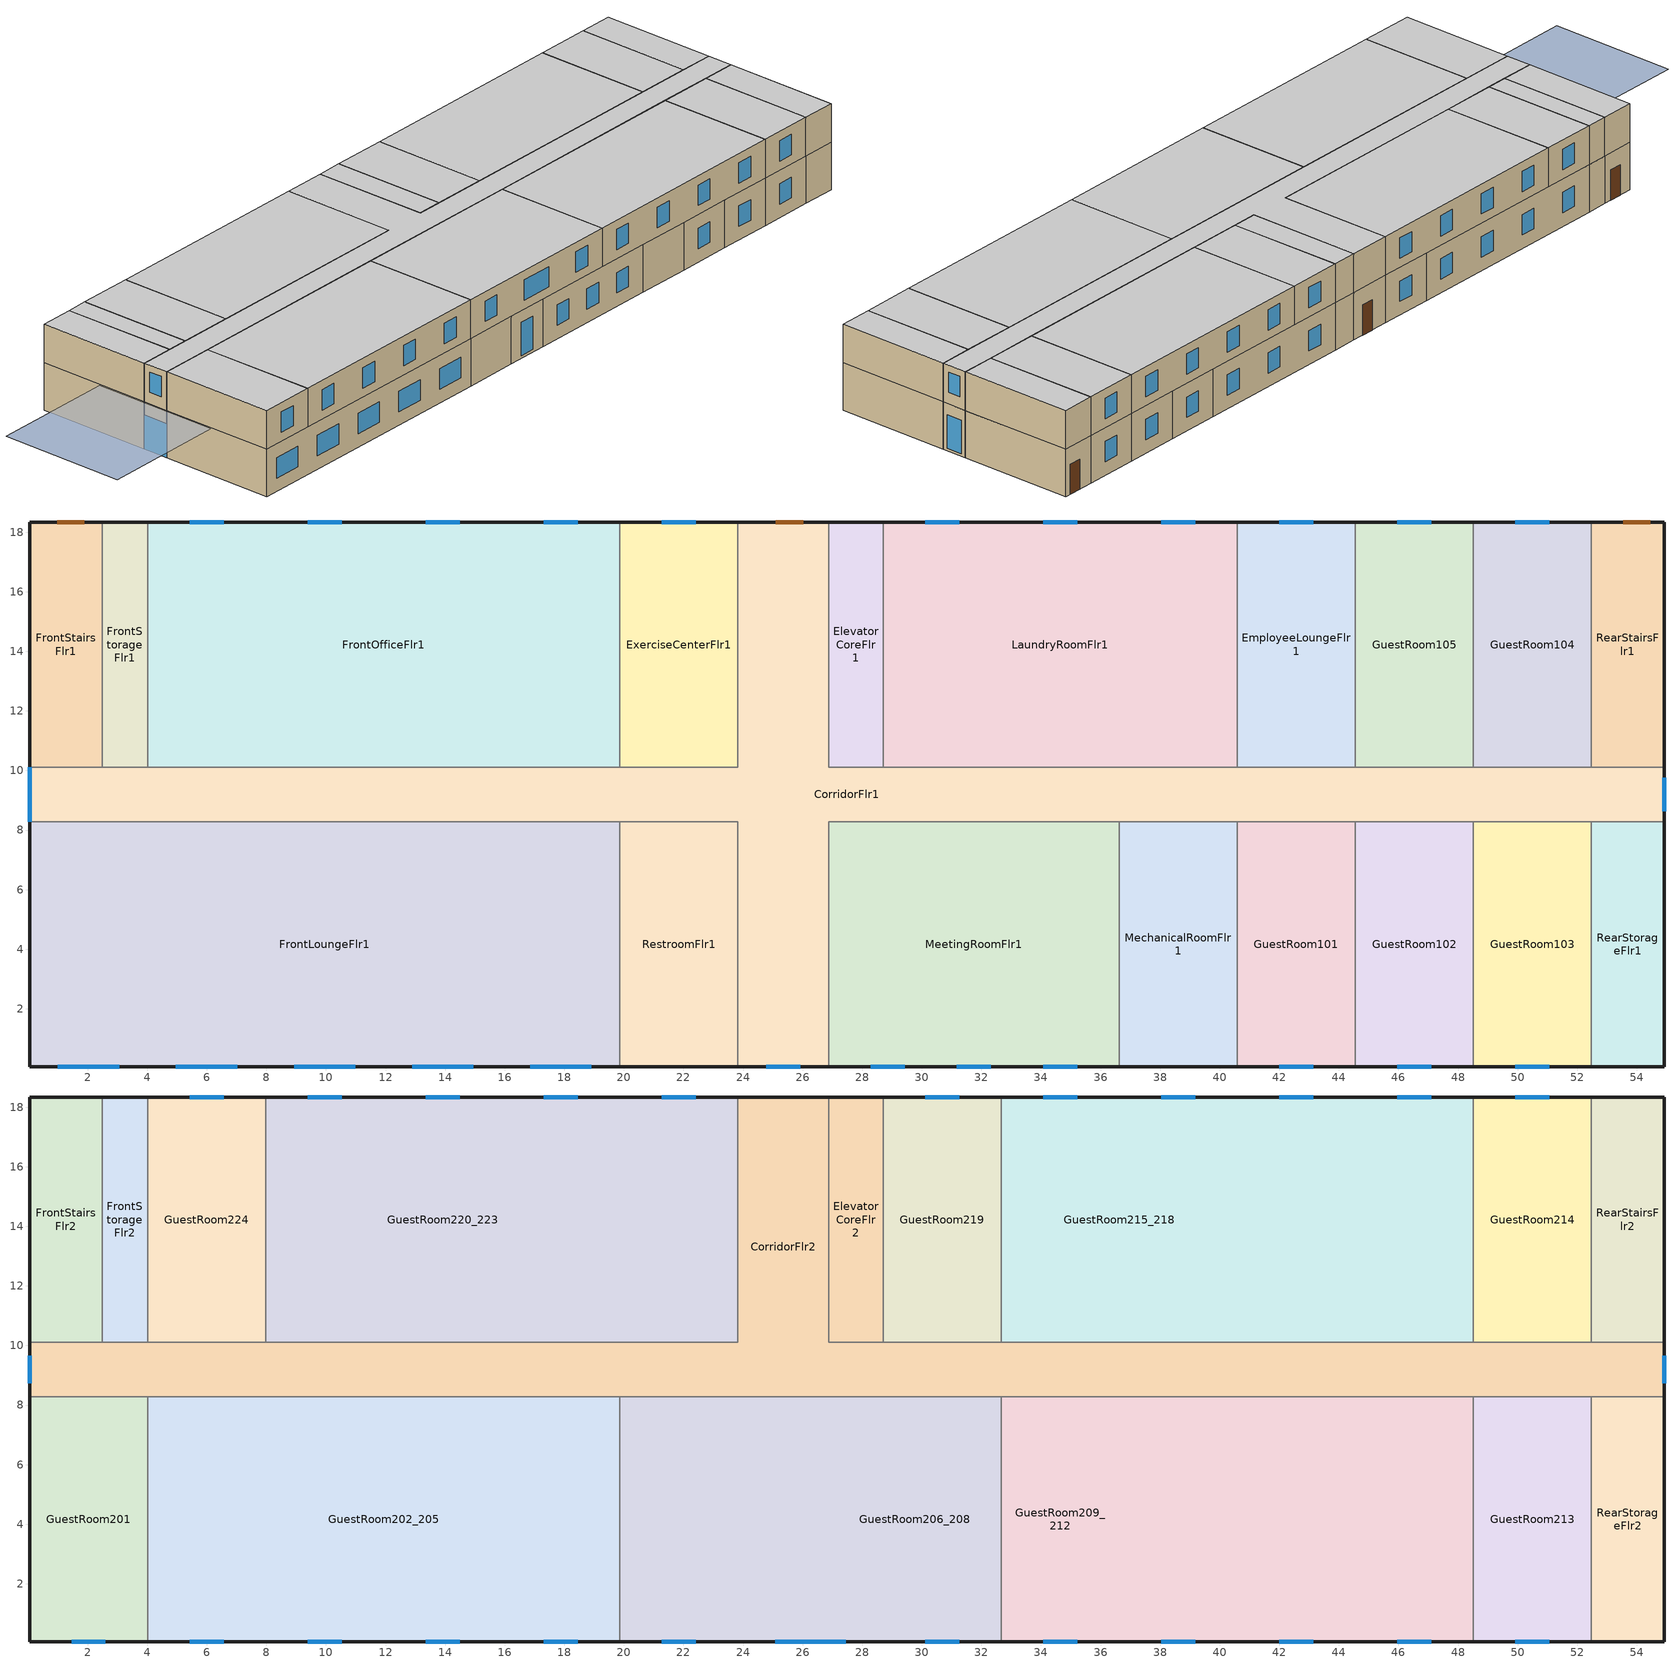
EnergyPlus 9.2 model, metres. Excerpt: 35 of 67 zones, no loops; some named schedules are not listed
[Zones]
RearStairsFlr1
 floor ground (ext_slab_8in_with_carpet): 54.91,10.11 52.47,10.11 52.47,18.34 54.91,18.34 z0
 wall outside (nonres_ext_wall): 54.91,10.11 54.91,18.34 52.47,18.34 z0:3.35
 wall to GuestRoom104 (int_wall): 52.47,18.34 52.47,10.11 z0:3.35
 wall to CorridorFlr1 (int_wall): 52.47,10.11 54.91,10.11 z0:3.35
 door (Swinging Door_con): 54.46,18.34 53.54,18.34 z0:2.13
GuestRoom104
 floor ground (ext_slab_8in_with_carpet): 52.47,10.11 48.51,10.11 48.51,18.34 52.47,18.34 z0
 wall outside (nonres_ext_wall): 52.47,18.34 48.51,18.34 z0:3.35
 wall to CorridorFlr1 (int_wall): 48.51,10.11 52.47,10.11 z0:3.35
 wall to GuestRoom105 (int_wall): 48.51,18.34 48.51,10.11 z0:3.35
 window (Window_U_0.42_SHGC_0.40): 51.06,18.34 49.92,18.34 z0.95:2.4
CorridorFlr1
 floor ground (ext_slab_8in_with_carpet): 54.91,8.28 26.87,8.28 26.87,0.05 23.82,0.05 23.82,8.28 0.05,8.28 0.05,10.11 23.82,10.11 23.82,18.34 26.87,18.34 26.87,10.11 54.91,10.11 z0
 wall outside (nonres_ext_wall): 54.91,8.28 54.91,10.11 / 26.87,18.34 23.82,18.34 / 0.05,10.11 0.05,8.28 / 23.82,0.05 26.87,0.05 z0:3.35
 wall to GuestRoom105 (int_wall): 48.51,10.11 44.55,10.11 z0:3.35
 wall to EmployeeLoungeFlr1 (int_wall): 44.55,10.11 40.59,10.11 z0:3.35
 wall to LaundryRoomFlr1 (int_wall): 40.59,10.11 28.7,10.11 z0:3.35
 wall to ElevatorCoreFlr1 (int_wall): 28.7,10.11 26.87,10.11 26.87,18.34 z0:3.35
 wall to ExerciseCenterFlr1 (int_wall): 23.82,18.34 23.82,10.11 19.86,10.11 z0:3.35
 wall to FrontOfficeFlr1 (int_wall): 19.86,10.11 4.01,10.11 z0:3.35
 wall to FrontStorageFlr1 (int_wall): 4.01,10.11 2.49,10.11 z0:3.35
 wall to FrontStairsFlr1 (int_wall): 2.49,10.11 0.05,10.11 z0:3.35
 wall to FrontLoungeFlr1 (int_wall): 0.05,8.28 19.86,8.28 z0:3.35
 wall to RestroomFlr1 (int_wall): 19.86,8.28 23.82,8.28 23.82,0.05 z0:3.35
 wall to MeetingRoomFlr1 (int_wall): 26.87,0.05 26.87,8.28 36.62,8.28 z0:3.35
 wall to MechanicalRoomFlr1 (int_wall): 36.62,8.28 40.59,8.28 z0:3.35
 wall to GuestRoom101 (int_wall): 40.59,8.28 44.55,8.28 z0:3.35
 wall to GuestRoom102 (int_wall): 44.55,8.28 48.51,8.28 z0:3.35
 wall to GuestRoom103 (int_wall): 48.51,8.28 52.47,8.28 z0:3.35
 wall to RearStorageFlr1 (int_wall): 52.47,8.28 54.91,8.28 z0:3.35
 window (Window_U_0.42_SHGC_0.40): 54.91,8.62 54.91,9.76 / 24.78,0.05 25.92,0.05 z0.19:2.55; 0.05,10.11 0.05,8.28 z0:2.44
 door (Swinging Door_con): 26.01,18.34 25.1,18.34 z0:2.13
GuestRoom105
 floor ground (ext_slab_8in_with_carpet): 48.51,10.11 44.55,10.11 44.55,18.34 48.51,18.34 z0
 wall outside (nonres_ext_wall): 48.51,18.34 44.55,18.34 z0:3.35
 wall to EmployeeLoungeFlr1 (int_wall): 44.55,18.34 44.55,10.11 z0:3.35
 window (Window_U_0.42_SHGC_0.40): 47.1,18.34 45.96,18.34 z0.95:2.4
EmployeeLoungeFlr1
 floor ground (ext_slab_8in_with_carpet): 44.55,10.11 40.59,10.11 40.59,18.34 44.55,18.34 z0
 wall outside (nonres_ext_wall): 44.55,18.34 40.59,18.34 z0:3.35
 wall to LaundryRoomFlr1 (int_wall): 40.59,18.34 40.59,10.11 z0:3.35
 window (Window_U_0.42_SHGC_0.40): 43.14,18.34 42,18.34 z0.95:2.4
LaundryRoomFlr1
 floor ground (ext_slab_8in_with_carpet): 40.59,10.11 28.7,10.11 28.7,18.34 40.59,18.34 z0
 wall outside (nonres_ext_wall): 40.59,18.34 28.7,18.34 z0:3.35
 wall to ElevatorCoreFlr1 (int_wall): 28.7,18.34 28.7,10.11 z0:3.35
 window (Window_U_0.42_SHGC_0.40): 39.18,18.34 38.04,18.34 / 35.21,18.34 34.07,18.34 / 31.25,18.34 30.11,18.34 z0.95:2.4
ElevatorCoreFlr1
 floor ground (ext_slab_8in_with_carpet): 28.7,10.11 26.87,10.11 26.87,18.34 28.7,18.34 z0
 wall outside (nonres_ext_wall): 28.7,18.34 26.87,18.34 z0:3.35
ExerciseCenterFlr1
 floor ground (ext_slab_8in_with_carpet): 23.82,10.11 19.86,10.11 19.86,18.34 23.82,18.34 z0
 wall outside (nonres_ext_wall): 23.82,18.34 19.86,18.34 z0:3.35
 wall to FrontOfficeFlr1 (int_wall): 19.86,18.34 19.86,10.11 z0:3.35
 window (Window_U_0.42_SHGC_0.40): 22.41,18.34 21.27,18.34 z0.95:2.4
FrontOfficeFlr1
 floor ground (ext_slab_8in_with_carpet): 19.86,10.11 4.01,10.11 4.01,18.34 19.86,18.34 z0
 wall outside (nonres_ext_wall): 19.86,18.34 4.01,18.34 z0:3.35
 wall to FrontStorageFlr1 (int_wall): 4.01,18.34 4.01,10.11 z0:3.35
 window (Window_U_0.42_SHGC_0.40): 18.45,18.34 17.31,18.34 / 14.49,18.34 13.35,18.34 / 10.52,18.34 9.39,18.34 / 6.56,18.34 5.42,18.34 z0.95:2.4
FrontStorageFlr1
 floor ground (ext_slab_8in_with_carpet): 4.01,10.11 2.49,10.11 2.49,18.34 4.01,18.34 z0
 wall outside (nonres_ext_wall): 4.01,18.34 2.49,18.34 z0:3.35
 wall to FrontStairsFlr1 (int_wall): 2.49,18.34 2.49,10.11 z0:3.35
FrontStairsFlr1
 floor ground (ext_slab_8in_with_carpet): 2.49,10.11 0.05,10.11 0.05,18.34 2.49,18.34 z0
 wall outside (nonres_ext_wall): 2.49,18.34 0.05,18.34 0.05,10.11 z0:3.35
 door (Swinging Door_con): 1.89,18.34 0.98,18.34 z0:2.13
FrontLoungeFlr1
 floor ground (ext_slab_8in_with_carpet): 19.86,0.05 0.05,0.05 0.05,8.28 19.86,8.28 z0
 wall outside (nonres_ext_wall): 0.05,8.28 0.05,0.05 19.86,0.05 z0:3.35
 wall to RestroomFlr1 (int_wall): 19.86,0.05 19.86,8.28 z0:3.35
 window (Window_U_0.42_SHGC_0.40): 1,0.05 3.06,0.05 / 4.97,0.05 7.02,0.05 / 8.93,0.05 10.98,0.05 / 12.89,0.05 14.94,0.05 / 16.85,0.05 18.91,0.05 z0.95:2.4
RestroomFlr1
 floor ground (ext_slab_8in_with_carpet): 23.82,0.05 19.86,0.05 19.86,8.28 23.82,8.28 z0
 wall outside (nonres_ext_wall): 19.86,0.05 23.82,0.05 z0:3.35
MeetingRoomFlr1
 floor ground (ext_slab_8in_with_carpet): 36.62,0.05 26.87,0.05 26.87,8.28 36.62,8.28 z0
 wall outside (nonres_ext_wall): 26.87,0.05 36.62,0.05 z0:3.35
 wall to MechanicalRoomFlr1 (int_wall): 36.62,0.05 36.62,8.28 z0:3.35
 window (Window_U_0.42_SHGC_0.40): 28.28,0.05 29.42,0.05 / 34.07,0.05 35.21,0.05 / 31.18,0.05 32.32,0.05 z0.95:2.4
MechanicalRoomFlr1
 floor ground (ext_slab_8in_with_carpet): 40.59,0.05 36.62,0.05 36.62,8.28 40.59,8.28 z0
 wall outside (nonres_ext_wall): 36.62,0.05 40.59,0.05 z0:3.35
 wall to GuestRoom101 (int_wall): 40.59,0.05 40.59,8.28 z0:3.35
GuestRoom101
 floor ground (ext_slab_8in_with_carpet): 44.55,0.05 40.59,0.05 40.59,8.28 44.55,8.28 z0
 wall outside (nonres_ext_wall): 40.59,0.05 44.55,0.05 z0:3.35
 wall to GuestRoom102 (int_wall): 44.55,0.05 44.55,8.28 z0:3.35
 window (Window_U_0.42_SHGC_0.40): 42,0.05 43.14,0.05 z0.95:2.4
GuestRoom102
 floor ground (ext_slab_8in_with_carpet): 48.51,0.05 44.55,0.05 44.55,8.28 48.51,8.28 z0
 wall outside (nonres_ext_wall): 44.55,0.05 48.51,0.05 z0:3.35
 wall to GuestRoom103 (int_wall): 48.51,0.05 48.51,8.28 z0:3.35
 window (Window_U_0.42_SHGC_0.40): 45.96,0.05 47.1,0.05 z0.95:2.4
GuestRoom103
 floor ground (ext_slab_8in_with_carpet): 52.47,0.05 48.51,0.05 48.51,8.28 52.47,8.28 z0
 wall outside (nonres_ext_wall): 48.51,0.05 52.47,0.05 z0:3.35
 wall to RearStorageFlr1 (int_wall): 52.47,0.05 52.47,8.28 z0:3.35
 window (Window_U_0.42_SHGC_0.40): 49.92,0.05 51.06,0.05 z0.95:2.4
RearStorageFlr1
 floor ground (ext_slab_8in_with_carpet): 54.91,0.05 52.47,0.05 52.47,8.28 54.91,8.28 z0
 wall outside (nonres_ext_wall): 52.47,0.05 54.91,0.05 54.91,8.28 z0:3.35
RearStairsFlr2
 floor to RearStairsFlr1 (int_slab_floor): 54.91,10.11 52.47,10.11 52.47,18.34 54.91,18.34 z3.35
 wall outside (res_ext_wall): 54.91,10.11 54.91,18.34 52.47,18.34 z3.35:6.1
 wall to GuestRoom214 (int_wall): 52.47,18.34 52.47,10.11 z3.35:6.1
 wall to CorridorFlr2 (int_wall): 52.47,10.11 54.91,10.11 z3.35:6.1
 ceiling to RearStairsFlr3 (int_slab_ceiling): 52.47,10.11 54.91,10.11 54.91,18.34 52.47,18.34 z6.1
CorridorFlr2
 floor to CorridorFlr1 (int_slab_floor): 54.91,8.28 0.05,8.28 0.05,10.11 23.82,10.11 23.82,18.34 26.87,18.34 26.87,10.11 54.91,10.11 z3.35
 wall outside (res_ext_wall): 54.91,8.28 54.91,10.11 / 26.87,18.34 23.82,18.34 / 0.05,10.11 0.05,8.28 z3.35:6.1
 wall to GuestRoom214 (int_wall): 52.47,10.11 48.51,10.11 z3.35:6.1
 wall to GuestRoom215_218 (int_wall): 48.51,10.11 32.66,10.11 z3.35:6.1
 wall to GuestRoom219 (int_wall): 32.66,10.11 28.7,10.11 z3.35:6.1
 wall to ElevatorCoreFlr2 (int_wall): 28.7,10.11 26.87,10.11 26.87,18.34 z3.35:6.1
 wall to GuestRoom220_223 (int_wall): 23.82,18.34 23.82,10.11 7.97,10.11 z3.35:6.1
 wall to GuestRoom224 (int_wall): 7.97,10.11 4.01,10.11 z3.35:6.1
 wall to FrontStorageFlr2 (int_wall): 4.01,10.11 2.49,10.11 z3.35:6.1
 wall to FrontStairsFlr2 (int_wall): 2.49,10.11 0.05,10.11 z3.35:6.1
 wall to GuestRoom201 (int_wall): 0.05,8.28 4.01,8.28 z3.35:6.1
 wall to GuestRoom202_205 (int_wall): 4.01,8.28 19.86,8.28 z3.35:6.1
 wall to GuestRoom206_208 (int_wall): 19.86,8.28 32.66,8.28 z3.35:6.1
 wall to GuestRoom209_212 (int_wall): 32.66,8.28 48.51,8.28 z3.35:6.1
 wall to GuestRoom213 (int_wall): 48.51,8.28 52.47,8.28 z3.35:6.1
 wall to RearStorageFlr2 (int_wall): 52.47,8.28 54.91,8.28 z3.35:6.1
 window (Window_U_0.42_SHGC_0.40): 54.91,8.73 54.91,9.66 / 0.05,9.66 0.05,8.73 z4.19:5.61
 ceiling to CorridorFlr3 (int_slab_ceiling): 0.05,8.28 54.91,8.28 54.91,10.11 26.87,10.11 26.87,18.34 23.82,18.34 23.82,10.11 0.05,10.11 z6.1
GuestRoom206_208
 floor to CorridorFlr1 (int_slab_floor): 26.87,0.05 23.82,0.05 23.82,8.28 26.87,8.28 z3.35
 floor to RestroomFlr1 (int_slab_floor): 23.82,0.05 19.86,0.05 19.86,8.28 23.82,8.28 z3.35
 floor to MeetingRoomFlr1 (int_slab_floor): 32.66,0.05 26.87,0.05 26.87,8.28 32.66,8.28 z3.35
 wall outside (res_ext_wall): 19.86,0.05 32.66,0.05 z3.35:6.1
 wall to GuestRoom202_205 (int_wall): 19.86,8.28 19.86,0.05 z3.35:6.1
 wall to GuestRoom209_212 (int_wall): 32.66,0.05 32.66,8.28 z3.35:6.1
 window (Window_U_0.42_SHGC_0.40): 21.27,0.05 22.41,0.05 / 25.08,0.05 27.44,0.05 / 30.11,0.05 31.25,0.05 z4:5.45
 ceiling to GuestRoom306_308 (int_slab_ceiling): 19.86,0.05 32.66,0.05 32.66,8.28 19.86,8.28 z6.1
RearStorageFlr2
 floor to RearStorageFlr1 (int_slab_floor): 54.91,0.05 52.47,0.05 52.47,8.28 54.91,8.28 z3.35
 wall outside (res_ext_wall): 52.47,0.05 54.91,0.05 54.91,8.28 z3.35:6.1
 wall to GuestRoom213 (int_wall): 52.47,8.28 52.47,0.05 z3.35:6.1
 ceiling to RearStorageFlr3 (int_slab_ceiling): 52.47,0.05 54.91,0.05 54.91,8.28 52.47,8.28 z6.1
GuestRoom201
 floor to FrontLoungeFlr1 (int_slab_floor): 4.01,0.05 0.05,0.05 0.05,8.28 4.01,8.28 z3.35
 wall outside (res_ext_wall): 0.05,8.28 0.05,0.05 4.01,0.05 z3.35:6.1
 wall to GuestRoom202_205 (int_wall): 4.01,0.05 4.01,8.28 z3.35:6.1
 window (Window_U_0.42_SHGC_0.40): 1.46,0.05 2.6,0.05 z4:5.45
 ceiling to GuestRoom301 (int_slab_ceiling): 0.05,0.05 4.01,0.05 4.01,8.28 0.05,8.28 z6.1
GuestRoom202_205
 floor to FrontLoungeFlr1 (int_slab_floor): 19.86,0.05 4.01,0.05 4.01,8.28 19.86,8.28 z3.35
 wall outside (res_ext_wall): 4.01,0.05 19.86,0.05 z3.35:6.1
 window (Window_U_0.42_SHGC_0.40): 5.42,0.05 6.56,0.05 / 9.39,0.05 10.52,0.05 / 13.35,0.05 14.49,0.05 / 17.31,0.05 18.45,0.05 z4:5.45
 ceiling to GuestRoom302_305 (int_slab_ceiling): 4.01,0.05 19.86,0.05 19.86,8.28 4.01,8.28 z6.1
GuestRoom209_212
 floor to MeetingRoomFlr1 (int_slab_floor): 36.62,0.05 32.66,0.05 32.66,8.28 36.62,8.28 z3.35
 floor to MechanicalRoomFlr1 (int_slab_floor): 40.59,0.05 36.62,0.05 36.62,8.28 40.59,8.28 z3.35
 floor to GuestRoom101 (int_slab_floor): 44.55,0.05 40.59,0.05 40.59,8.28 44.55,8.28 z3.35
 floor to GuestRoom102 (int_slab_floor): 48.51,0.05 44.55,0.05 44.55,8.28 48.51,8.28 z3.35
 wall outside (res_ext_wall): 32.66,0.05 48.51,0.05 z3.35:6.1
 wall to GuestRoom213 (int_wall): 48.51,0.05 48.51,8.28 z3.35:6.1
 window (Window_U_0.42_SHGC_0.40): 34.07,0.05 35.21,0.05 / 38.04,0.05 39.18,0.05 / 42,0.05 43.14,0.05 / 45.96,0.05 47.1,0.05 z4:5.45
 ceiling to GuestRoom309_312 (int_slab_ceiling): 32.66,0.05 48.51,0.05 48.51,8.28 32.66,8.28 z6.1
GuestRoom213
 floor to GuestRoom103 (int_slab_floor): 52.47,0.05 48.51,0.05 48.51,8.28 52.47,8.28 z3.35
 wall outside (res_ext_wall): 48.51,0.05 52.47,0.05 z3.35:6.1
 window (Window_U_0.42_SHGC_0.40): 49.92,0.05 51.06,0.05 z4:5.45
 ceiling to GuestRoom313 (int_slab_ceiling): 48.51,0.05 52.47,0.05 52.47,8.28 48.51,8.28 z6.1
GuestRoom214
 floor to GuestRoom104 (int_slab_floor): 52.47,10.11 48.51,10.11 48.51,18.34 52.47,18.34 z3.35
 wall outside (res_ext_wall): 52.47,18.34 48.51,18.34 z3.35:6.1
 wall to GuestRoom215_218 (int_wall): 48.51,18.34 48.51,10.11 z3.35:6.1
 window (Window_U_0.42_SHGC_0.40): 51.06,18.34 49.92,18.34 z4:5.45
 ceiling to GuestRoom314 (int_slab_ceiling): 48.51,10.11 52.47,10.11 52.47,18.34 48.51,18.34 z6.1
GuestRoom215_218
 floor to GuestRoom105 (int_slab_floor): 48.51,10.11 44.55,10.11 44.55,18.34 48.51,18.34 z3.35
 floor to EmployeeLoungeFlr1 (int_slab_floor): 44.55,10.11 40.59,10.11 40.59,18.34 44.55,18.34 z3.35
 floor to LaundryRoomFlr1 (int_slab_floor): 40.59,10.11 32.66,10.11 32.66,18.34 40.59,18.34 z3.35
 wall outside (res_ext_wall): 48.51,18.34 32.66,18.34 z3.35:6.1
 wall to GuestRoom219 (int_wall): 32.66,18.34 32.66,10.11 z3.35:6.1
 window (Window_U_0.42_SHGC_0.40): 47.1,18.34 45.96,18.34 / 43.14,18.34 42,18.34 / 39.18,18.34 38.04,18.34 / 35.21,18.34 34.07,18.34 z4:5.45
 ceiling to GuestRoom315_318 (int_slab_ceiling): 32.66,10.11 48.51,10.11 48.51,18.34 32.66,18.34 z6.1
GuestRoom219
 floor to LaundryRoomFlr1 (int_slab_floor): 32.66,10.11 28.7,10.11 28.7,18.34 32.66,18.34 z3.35
 wall outside (res_ext_wall): 32.66,18.34 28.7,18.34 z3.35:6.1
 wall to ElevatorCoreFlr2 (int_wall): 28.7,18.34 28.7,10.11 z3.35:6.1
 window (Window_U_0.42_SHGC_0.40): 31.25,18.34 30.11,18.34 z4:5.45
 ceiling to GuestRoom319 (int_slab_ceiling): 28.7,10.11 32.66,10.11 32.66,18.34 28.7,18.34 z6.1
ElevatorCoreFlr2
 floor to ElevatorCoreFlr1 (int_slab_floor): 28.7,10.11 26.87,10.11 26.87,18.34 28.7,18.34 z3.35
 wall outside (res_ext_wall): 28.7,18.34 26.87,18.34 z3.35:6.1
 ceiling to ElevatorCoreFlr3 (int_slab_ceiling): 26.87,10.11 28.7,10.11 28.7,18.34 26.87,18.34 z6.1
GuestRoom220_223
 floor to ExerciseCenterFlr1 (int_slab_floor): 23.82,10.11 19.86,10.11 19.86,18.34 23.82,18.34 z3.35
 floor to FrontOfficeFlr1 (int_slab_floor): 19.86,10.11 7.97,10.11 7.97,18.34 19.86,18.34 z3.35
 wall outside (res_ext_wall): 23.82,18.34 7.97,18.34 z3.35:6.1
 wall to GuestRoom224 (int_wall): 7.97,18.34 7.97,10.11 z3.35:6.1
 window (Window_U_0.42_SHGC_0.40): 22.41,18.34 21.27,18.34 / 18.45,18.34 17.31,18.34 / 14.49,18.34 13.35,18.34 / 10.52,18.34 9.39,18.34 z4:5.45
 ceiling to GuestRoom320_323 (int_slab_ceiling): 7.97,10.11 23.82,10.11 23.82,18.34 7.97,18.34 z6.1
GuestRoom224
 floor to FrontOfficeFlr1 (int_slab_floor): 7.97,10.11 4.01,10.11 4.01,18.34 7.97,18.34 z3.35
 wall outside (res_ext_wall): 7.97,18.34 4.01,18.34 z3.35:6.1
 wall to FrontStorageFlr2 (int_wall): 4.01,18.34 4.01,10.11 z3.35:6.1
 window (Window_U_0.42_SHGC_0.40): 6.56,18.34 5.42,18.34 z4:5.45
 ceiling to GuestRoom324 (int_slab_ceiling): 4.01,10.11 7.97,10.11 7.97,18.34 4.01,18.34 z6.1
FrontStairsFlr2
 floor to FrontStairsFlr1 (int_slab_floor): 2.49,10.11 0.05,10.11 0.05,18.34 2.49,18.34 z3.35
 wall outside (res_ext_wall): 2.49,18.34 0.05,18.34 0.05,10.11 z3.35:6.1
 wall to FrontStorageFlr2 (int_wall): 2.49,10.11 2.49,18.34 z3.35:6.1
 ceiling to FrontStairsFlr3 (int_slab_ceiling): 0.05,10.11 2.49,10.11 2.49,18.34 0.05,18.34 z6.1
FrontStorageFlr2
 floor to FrontStorageFlr1 (int_slab_floor): 4.01,10.11 2.49,10.11 2.49,18.34 4.01,18.34 z3.35
 wall outside (res_ext_wall): 4.01,18.34 2.49,18.34 z3.35:6.1
 ceiling to FrontStorageFlr3 (int_slab_ceiling): 2.49,10.11 4.01,10.11 4.01,18.34 2.49,18.34 z6.1
shading: 0,4.57 0,13.72 -9.14,13.72 -9.14,4.57 z3.35
[Building]
Small Hotel: North Axis {deg}=180; Terrain=Suburbs; Loads Convergence Tolerance Value=0.04; Temperature Convergence Tolerance Value {deltaC}=0.4; Solar Distribution=FullExterior; Maximum Number of Warmup Days=25; Minimum Number of Warmup Days=6
[Site:Location]
Xian_Shaanxi_CHN Design_Conditions: Latitude {deg}=34.3; Longitude {deg}=108.93; Time Zone {hr}=8; Elevation {m}=397.5
[SizingPeriod:DesignDay] Month=1; Day of Month=21; Day Type=WinterDesignDay; Daily Dry-Bulb Temperature Range {deltaC}=0; Dry-Bulb Temperature Range Modifier Type=DefaultMultipliers; Barometric Pressure {Pa}=96640; Wind Speed {m/s}=1.1; Wind Direction {deg}=70; Rain Indicator=No; Snow Indicator=No; Daylight Saving Time Indicator=No; Solar Model Indicator=ASHRAEClearSky; Sky Clearness=0
Name | Maximum Dry-Bulb Temperature {C} | Humidity Condition Type | Wetbulb or DewPoint at Maximum Dry-Bulb {C}
Xian Ann Htg 99.6% Condns DB | -6.3 | Wetbulb | -6.3
Xian Ann Htg 99% Condns DB | -4.8 | Wetbulb | -4.8
Xian Ann Hum_n 99.6% Condns DP=>MCDB | 1.6 | Dewpoint | -18.1
Xian Ann Hum_n 99% Condns DP=>MCDB | 1.7 | Dewpoint | -15.3
[Site:GroundTemperature:BuildingSurface]
20.29, 20.26, 20.31, 20.33, 20.45, 20.61, 20.73, 20.78, 20.78, 20.65, 20.5, 20.36
[Site:WaterMainsTemperature]
Calculation Method=Correlation; Annual Average Outdoor Air Temperature {C}=9.95; Maximum Difference In Monthly Average Outdoor Air Temperatures {deltaC}=23.7
[Material]
Name | Roughness | Thickness {m} | Conductivity {W/m-K} | Density {kg/m3} | Specific Heat {J/kg-K} | Thermal Absorptance | Solar Absorptance | Visible Absorptance
F07 25mm stucco | Smooth | 0.0254 | 0.72 | 1856 | 840 | 0.9 | 0.7 | 0.7
G01 13mm gypsum board | Smooth | 0.0127 | 0.16 | 800 | 1090 | 0.9 | 0.7 | 0.5
G01 16mm gypsum board | MediumSmooth | 0.0159 | 0.16 | 800 | 1090
100mm Normalweight concrete floor | MediumRough | 0.1016 | 2.31 | 2322 | 832
200mm Normalweight concrete floor | MediumRough | 0.2032 | 2.31 | 2322 | 832
[Material:NoMass] Thermal Absorptance=0.9; Solar Absorptance=0.7
Name | Roughness | Thermal Resistance {m2-K/W} | Visible Absorptance
Opaque Door panel_con | MediumRough | 0.475964 | 0.7
CP02 CARPET PAD | VeryRough | 0.21648 | 0.8
Nonres_Exterior_Wall_Insulation; Res_Exterior_Wall_Insulation | MediumSmooth | 2.81828 | 0.7
[WindowMaterial:Glazing] Optical Data Type=SpectralAverage; Thickness {m}=0.006; Infrared Transmittance at Normal Incidence=0; Front Side Infrared Hemispherical Emissivity=0.84; Conductivity {W/m-K}=0.9
Name | Solar Transmittance at Normal Incidence | Front Side Solar Reflectance at Normal Incidence | Back Side Solar Reflectance at Normal Incidence | Visible Transmittance at Normal Incidence | Front Side Visible Reflectance at Normal Incidence | Back Side Visible Reflectance at Normal Incidence | Back Side Infrared Hemispherical Emissivity
CLEAR 6MM | 0.775 | 0.071 | 0.071 | 0.881 | 0.08 | 0.08 | 0.84
LoE TINT 6MM | 0.36 | 0.093 | 0.2 | 0.5 | 0.035 | 0.054 | 0.1
[WindowMaterial:Gas]
AIR 6MM: Gas Type=Air; Thickness {m}=0.0063
[Construction]
Swinging Door_con: Opaque Door panel_con
int_wall: G01 13mm gypsum board, G01 13mm gypsum board
ext_slab_8in_with_carpet: 200mm Normalweight concrete floor, CP02 CARPET PAD
int_slab_floor: 100mm Normalweight concrete floor, CP02 CARPET PAD
int_slab_ceiling: CP02 CARPET PAD, 100mm Normalweight concrete floor
nonres_ext_wall: F07 25mm stucco, G01 16mm gypsum board, Nonres_Exterior_Wall_Insulation, G01 16mm gypsum board
res_ext_wall: F07 25mm stucco, G01 16mm gypsum board, Res_Exterior_Wall_Insulation, G01 16mm gypsum board
Window_U_0.42_SHGC_0.40: LoE TINT 6MM, AIR 6MM, CLEAR 6MM
[Zone] Type=1; Multiplier=1
RearStairsFlr1; CorridorFlr1; RearStorageFlr1; FrontLoungeFlr1; RestroomFlr1; MeetingRoomFlr1; MechanicalRoomFlr1; GuestRoom101; GuestRoom102; GuestRoom103; GuestRoom104; GuestRoom105; EmployeeLoungeFlr1; LaundryRoomFlr1; ElevatorCoreFlr1; ExerciseCenterFlr1; FrontOfficeFlr1; FrontStairsFlr1; FrontStorageFlr1; RearStairsFlr2; CorridorFlr2; RearStorageFlr2; GuestRoom201; GuestRoom202_205; GuestRoom206_208; GuestRoom209_212; GuestRoom213; GuestRoom214; GuestRoom215_218; ElevatorCoreFlr2; GuestRoom219; GuestRoom220_223; GuestRoom224; FrontStorageFlr2; FrontStairsFlr2
[People] Number of People Calculation Method=People; Fraction Radiant=0.3; Sensible Heat Fraction=autocalculate; Activity Level Schedule=Activity_Sch; Mean Radiant Temperature Calculation Type=ZoneAveraged
Name | Zone or ZoneList | Number of People Schedule | Number of People
CorridorFlr1_People | CorridorFlr1 | AlwaysOff | 0
CorridorFlr2_People | CorridorFlr2 | AlwaysOff | 0
ElevatorCoreFlr1_People | ElevatorCoreFlr1 | AlwaysOff | 0
ElevatorCoreFlr2_People | ElevatorCoreFlr2 | AlwaysOff | 0
EmployeeLoungeFlr1_People | EmployeeLoungeFlr1 | EmployeeLounge_Occ_Sch | 18
ExerciseCenterFlr1_People | ExerciseCenterFlr1 | ExerciseCenter_Occ_Sch | 7
FrontLoungeFlr1_People | FrontLoungeFlr1 | Lobby_Occ_Sch | 53
FrontOfficeFlr1_People | FrontOfficeFlr1 | Office_Occ_Sch | 10
FrontStairsFlr1_People | FrontStairsFlr1 | AlwaysOff | 0
FrontStairsFlr2_People | FrontStairsFlr2 | AlwaysOff | 0
FrontStorageFlr1_People | FrontStorageFlr1 | AlwaysOff | 0
FrontStorageFlr2_People | FrontStorageFlr2 | AlwaysOff | 0
GuestRoom101_People | GuestRoom101 | AlwaysOff | 1.5
GuestRoom102_People | GuestRoom102 | AlwaysOff | 1.5
GuestRoom103_People | GuestRoom103 | GuestRoom_Occ_Sch | 1.5
GuestRoom104_People | GuestRoom104 | GuestRoom_Occ_Sch | 1.5
GuestRoom105_People | GuestRoom105 | GuestRoom_Occ_Sch | 1.5
GuestRoom201_People | GuestRoom201 | AlwaysOff | 1.5
GuestRoom202_205_People | GuestRoom202_205 | GuestRoom_Occ_Sch | 6
GuestRoom206_208_People | GuestRoom206_208 | GuestRoom_Occ_Sch | 4.5
GuestRoom209_212_People | GuestRoom209_212 | GuestRoom_Occ_Sch | 6
GuestRoom213_People | GuestRoom213 | GuestRoom_Occ_Sch | 1.5
GuestRoom214_People | GuestRoom214 | GuestRoom_Occ_Sch | 1.5
GuestRoom215_218_People | GuestRoom215_218 | AlwaysOff | 6
GuestRoom219_People | GuestRoom219 | GuestRoom_Occ_Sch | 1.5
GuestRoom220_223_People | GuestRoom220_223 | GuestRoom_Occ_Sch | 6
GuestRoom224_People | GuestRoom224 | GuestRoom_Occ_Sch | 1.5
LaundryRoomFlr1_People | LaundryRoomFlr1 | LaundryRoom_Occ_Sch | 11
MechanicalRoomFlr1_People | MechanicalRoomFlr1 | AlwaysOff | 0
MeetingRoomFlr1_People | MeetingRoomFlr1 | MeetingRoom_Occ_Sch | 43
RearStairsFlr1_People | RearStairsFlr1 | AlwaysOff | 0
RearStairsFlr2_People | RearStairsFlr2 | AlwaysOff | 0
RearStorageFlr1_People | RearStorageFlr1 | AlwaysOff | 0
RearStorageFlr2_People | RearStorageFlr2 | AlwaysOff | 0
RestroomFlr1_People | RestroomFlr1 | Lobby_Occ_Sch | 1
[Lights] Design Level Calculation Method=Watts/Area; Return Air Fraction=0; Fraction Radiant=0.7; Fraction Visible=0.2; Fraction Replaceable=1
Name | Zone or ZoneList | Schedule | Lighting Level {W} | Watts per Zone Floor Area {W/m2}
CorridorFlr1_Lights | CorridorFlr1 | BLDG_LIGHT_CORRIDOR_SCH | 0 | 8.52502
CorridorFlr2_Lights | CorridorFlr2 | BLDG_LIGHT_CORRIDOR_SCH | 0 | 8.52502
ElevatorCoreFlr1_Lights | ElevatorCoreFlr1 | AlwaysOff | 0 | 0
ElevatorCoreFlr2_Lights | ElevatorCoreFlr2 | AlwaysOff | 0 | 0
EmployeeLoungeFlr1_Lights | EmployeeLoungeFlr1 | BLDG_LIGHT_EMPLOYEELOUNGE_SCH | 0 | 6.67362
ExerciseCenterFlr1_Lights | ExerciseCenterFlr1 | BLDG_LIGHT_EXERCENTER_SCH | 0 | 6.45835
FrontLoungeFlr1_Lights | FrontLoungeFlr1 | BLDG_LIGHT_FRONTLOUNGE_SCH | 0 | 11.4097
FrontOfficeFlr1_Lights | FrontOfficeFlr1 | BLDG_LIGHT_OFFICE_SCH | 0 | 10.0104
FrontStairsFlr1_Lights | FrontStairsFlr1 | BLDG_LIGHT_STAIR_SCH | 0 | 6.24307
FrontStairsFlr2_Lights | FrontStairsFlr2 | BLDG_LIGHT_STAIR_SCH | 0 | 6.24307
FrontStorageFlr1_Lights | FrontStorageFlr1 | BLDG_LIGHT_STORAGE_SCH | 0 | 4.9514
FrontStorageFlr2_Lights | FrontStorageFlr2 | BLDG_LIGHT_STORAGE_SCH | 0 | 4.9514
GuestRoom101_Lights | GuestRoom101 | AlwaysOff | 0 | 8.28821
GuestRoom102_Lights | GuestRoom102 | AlwaysOff | 0 | 8.28821
GuestRoom103_Lights | GuestRoom103 | BLDG_LIGHT_GUESTROOM_SCH | 0 | 8.28821
GuestRoom104_Lights | GuestRoom104 | BLDG_LIGHT_GUESTROOM_SCH | 0 | 8.28821
GuestRoom105_Lights | GuestRoom105 | BLDG_LIGHT_GUESTROOM_SCH | 0 | 8.28821
GuestRoom201_Lights | GuestRoom201 | AlwaysOff | 0 | 8.28821
GuestRoom202_205_Lights | GuestRoom202_205 | BLDG_LIGHT_GUESTROOM_SCH | 0 | 8.28821
GuestRoom206_208_Lights | GuestRoom206_208 | BLDG_LIGHT_GUESTROOM_SCH | 0 | 8.28821
GuestRoom209_212_Lights | GuestRoom209_212 | BLDG_LIGHT_GUESTROOM_SCH | 0 | 8.28821
GuestRoom213_Lights | GuestRoom213 | BLDG_LIGHT_GUESTROOM_SCH | 0 | 8.28821
GuestRoom214_Lights | GuestRoom214 | BLDG_LIGHT_GUESTROOM_SCH | 0 | 8.28821
GuestRoom215_218_Lights | GuestRoom215_218 | AlwaysOff | 0 | 8.28821
GuestRoom219_Lights | GuestRoom219 | BLDG_LIGHT_GUESTROOM_SCH | 0 | 8.28821
GuestRoom220_223_Lights | GuestRoom220_223 | BLDG_LIGHT_GUESTROOM_SCH | 0 | 8.28821
GuestRoom224_Lights | GuestRoom224 | BLDG_LIGHT_GUESTROOM_SCH | 0 | 8.28821
LaundryRoomFlr1_Lights | LaundryRoomFlr1 | BLDG_LIGHT_LAUNDRY_SCH | 0 | 4.62848
MechanicalRoomFlr1_Lights | MechanicalRoomFlr1 | BLDG_LIGHT_MECHROOM_SCH |  | 10.2257
MeetingRoomFlr1_Lights | MeetingRoomFlr1 | BLDG_LIGHT_MEETINGROOM_SCH | 0 | 11.5174
RearStairsFlr1_Lights | RearStairsFlr1 | BLDG_LIGHT_STAIR_SCH | 0 | 6.24307
RearStairsFlr2_Lights | RearStairsFlr2 | BLDG_LIGHT_STAIR_SCH | 0 | 6.24307
RearStorageFlr1_Lights | RearStorageFlr1 | BLDG_LIGHT_STORAGE_SCH | 0 | 4.9514
RearStorageFlr2_Lights | RearStorageFlr2 | BLDG_LIGHT_STORAGE_SCH | 0 | 4.9514
RestroomFlr1_Lights | RestroomFlr1 | BLDG_LIGHT_RESTROOM_SCH |  | 9.14932
[ElectricEquipment] Fraction Latent=0; Fraction Lost=0
Name | Zone or ZoneList | Schedule | Design Level Calculation Method | Design Level {W} | Fraction Radiant | Watts per Zone Floor Area {W/m2}
CorridorFlr1_PlugLoad | CorridorFlr1 | AlwaysOff | EquipmentLevel | 0 | 0.5
CorridorFlr2_PlugLoad | CorridorFlr2 | AlwaysOff | EquipmentLevel | 0 | 0.5
ElevatorCoreFlr1_Elevators_Equip | ElevatorCoreFlr1 | BLDG_ELEVATORS | EquipmentLevel | 32109.9 | 0.5
Elevators_Lights_Fan | ElevatorCoreFlr1 | ELEV_LIGHT_FAN_SCH_ADD_DF | EquipmentLevel | 125 | 0.5
ElevatorCoreFlr2_PlugLoad | ElevatorCoreFlr2 | AlwaysOff | EquipmentLevel | 0 | 0.5
EmployeeLoungeFlr1_PlugLoad | EmployeeLoungeFlr1 | EmployeeLounge_Eqp_Sch | Watts/Area | 0 | 0.5 | 21.51
ExerciseCenterFlr1_PlugLoad | ExerciseCenterFlr1 | ExerciseCenter_Eqp_Sch | Watts/Area | 0 | 0.5 | 18.59
FrontLoungeFlr1_PlugLoad | FrontLoungeFlr1 | Lobby_Eqp_Sch | Watts/Area | 0 | 0.5 | 26.06
FrontOfficeFlr1_PlugLoad | FrontOfficeFlr1 | OFF_EQUIP_SCH | Watts/Area | 0 | 0.5 | 13.78
FrontStairsFlr1_PlugLoad | FrontStairsFlr1 | AlwaysOff | EquipmentLevel | 0 | 0.5
FrontStairsFlr2_PlugLoad | FrontStairsFlr2 | AlwaysOff | EquipmentLevel | 0 | 0.5
FrontStorageFlr1_PlugLoad | FrontStorageFlr1 | AlwaysOff | EquipmentLevel | 0 | 0.5
FrontStorageFlr2_PlugLoad | FrontStorageFlr2 | AlwaysOff | EquipmentLevel | 0 | 0.5
GuestRoom101_PlugLoad | GuestRoom101 | AlwaysOff | Watts/Area |  | 0.5 | 11.8935
GuestRoom102_PlugLoad | GuestRoom102 | AlwaysOff | Watts/Area |  | 0.5 | 11.8935
GuestRoom103_PlugLoad | GuestRoom103 | Guestroom_Eqp_Sch_Adva | Watts/Area |  | 0.5 | 11.8935
GuestRoom104_PlugLoad | GuestRoom104 | Guestroom_Eqp_Sch_Adva | Watts/Area |  | 0.5 | 11.8935
GuestRoom105_PlugLoad | GuestRoom105 | Guestroom_Eqp_Sch_Adva | Watts/Area |  | 0.5 | 11.8935
GuestRoom201_PlugLoad | GuestRoom201 | AlwaysOff | Watts/Area |  | 0.5 | 11.8935
GuestRoom202_205_PlugLoad | GuestRoom202_205 | Guestroom_Eqp_Sch_Adva | Watts/Area |  | 0.5 | 11.8935
GuestRoom206_208_PlugLoad | GuestRoom206_208 | Guestroom_Eqp_Sch_Adva | Watts/Area |  | 0.5 | 11.8935
GuestRoom209_212_PlugLoad | GuestRoom209_212 | Guestroom_Eqp_Sch_Adva | Watts/Area |  | 0.5 | 11.8935
GuestRoom213_PlugLoad | GuestRoom213 | Guestroom_Eqp_Sch_Adva | Watts/Area |  | 0.5 | 11.8935
GuestRoom214_PlugLoad | GuestRoom214 | Guestroom_Eqp_Sch_Adva | Watts/Area |  | 0.5 | 11.8935
GuestRoom215_218_PlugLoad | GuestRoom215_218 | AlwaysOff | Watts/Area |  | 0.5 | 11.8935
GuestRoom219_PlugLoad | GuestRoom219 | Guestroom_Eqp_Sch_Adva | Watts/Area |  | 0.5 | 11.8935
GuestRoom220_223_PlugLoad | GuestRoom220_223 | Guestroom_Eqp_Sch_Adva | Watts/Area |  | 0.5 | 11.8935
GuestRoom224_PlugLoad | GuestRoom224 | Guestroom_Eqp_Sch_Adva | Watts/Area |  | 0.5 | 11.8935
MechanicalRoomFlr1_PlugLoad | MechanicalRoomFlr1 | AlwaysOff | EquipmentLevel | 0 | 0.5
MeetingRoomFlr1_PlugLoad | MeetingRoomFlr1 | MeetingRoom_Eqp_Sch | Watts/Area | 0 | 0.5 | 6.18
RearStairsFlr1_PlugLoad | RearStairsFlr1 | AlwaysOff | EquipmentLevel | 0 | 0.5
RearStairsFlr2_PlugLoad | RearStairsFlr2 | AlwaysOff | EquipmentLevel | 0 | 0.5
RearStorageFlr1_PlugLoad | RearStorageFlr1 | AlwaysOff | EquipmentLevel | 0 | 0.5
RearStorageFlr2_PlugLoad | RearStorageFlr2 | AlwaysOff | EquipmentLevel | 0 | 0.5
RestroomFlr1_PlugLoad | RestroomFlr1 | AlwaysOff | EquipmentLevel | 0 | 0.5
Laundry Equipment 1 | LaundryRoomFlr1 | LaundryRoom_Eqp_Elec_Sch | EquipmentLevel | 2709.075 | 0.2
[GasEquipment]
Dryer Equipment 1: Zone or ZoneList=LaundryRoomFlr1; Schedule=LaundryRoom_Eqp_Gas_Sch; Design Level Calculation Method=EquipmentLevel; Design Level {W}=40096; Fraction Latent=0; Fraction Radiant=0.2; Fraction Lost=0
[Daylighting:Controls] Daylighting Method=SplitFlux; Lighting Control Type=Stepped; Minimum Input Power Fraction for Continuous or ContinuousOff Dimming Control=0.3; Minimum Light Output Fraction for Continuous or ContinuousOff Dimming Control=0.2; Number of Stepped Control Steps=3; Probability Lighting will be Reset When Needed in Manual Stepped Control=1; Maximum Allowable Discomfort Glare Index=22
Name | Zone | Glare Calculation Daylighting Reference Point | Glare Calculation Azimuth Angle of View Direction Clockwise from Zone y-Axis {deg} | Daylighting Reference Point 1 | Fraction of Zone Controlled by Reference Point 1 | Illuminance Setpoint at Reference Point 1 {lux} | Daylighting Reference Point 2 | Fraction of Zone Controlled by Reference Point 2 | Illuminance Setpoint at Reference Point 2 {lux}
FrontLoungeFlr1_DaylCtrl | FrontLoungeFlr1 | FrontLoungeFlr1_DaylRefPt1 | 180 | FrontLoungeFlr1_DaylRefPt1 | 0.29 | 300 | FrontLoungeFlr1_DaylRefPt2 | 0.29 | 300
MeetingRoomFlr1_DaylCtrl | MeetingRoomFlr1 | MeetingRoomFlr1_DaylRefPt1 | 180 | MeetingRoomFlr1_DaylRefPt1 | 0.28 | 375 | MeetingRoomFlr1_DaylRefPt2 | 0.28 | 375
FrontOfficeFlr1_DaylCtrl | FrontOfficeFlr1 | FrontOfficeFlr1_DaylRefPt1 | 0 | FrontOfficeFlr1_DaylRefPt1 | 0.26 | 375 | FrontOfficeFlr1_DaylRefPt2 | 0.26 | 375
LaundryRoomFlr1_DaylCtrl | LaundryRoomFlr1 | LaundryRoomFlr1_DaylRefPt1 | 0 | LaundryRoomFlr1_DaylRefPt1 | 0.26 | 300 | LaundryRoomFlr1_DaylRefPt2 | 0.26 | 300
[ZoneInfiltration:DesignFlowRate] Temperature Term Coefficient=0; Velocity Squared Term Coefficient=0
Name | Zone or ZoneList | Schedule | Design Flow Rate Calculation Method | Design Flow Rate {m3/s} | Flow per Exterior Surface Area {m3/s-m2} | Constant Term Coefficient | Velocity Term Coefficient
CorridorFlr1_Infiltration | CorridorFlr1 | AlwaysOn | Flow/ExteriorArea | 0 | 0.00056896 | 0 | 0.224
CorridorFlr1_Door_Infiltration | CorridorFlr1 | INFIL_Door_Opening_SCH | Flow/Zone | 0.591822 |  | 1 | 0
CorridorFlr2_Infiltration | CorridorFlr2 | AlwaysOn | Flow/ExteriorArea | 0 | 0.00056896 | 0 | 0.224
ElevatorCoreFlr1_Infiltration | ElevatorCoreFlr1 | AlwaysOn | Flow/ExteriorArea | 0 | 0.00056896 | 0 | 0.224
ElevatorCoreFlr2_Infiltration | ElevatorCoreFlr2 | AlwaysOn | Flow/ExteriorArea | 0 | 0.00056896 | 0 | 0.224
EmployeeLoungeFlr1_Infiltration | EmployeeLoungeFlr1 | CommonArea_Infil_Sch | Flow/ExteriorArea | 0 | 0.00056896 | 0 | 0.224
ExerciseCenterFlr1_Infiltration | ExerciseCenterFlr1 | CommonArea_Infil_Sch | Flow/ExteriorArea | 0 | 0.00056896 | 0 | 0.224
FrontLoungeFlr1_Infiltration | FrontLoungeFlr1 | CommonArea_Infil_Sch | Flow/ExteriorArea | 0 | 0.00056896 | 0 | 0.224
FrontOfficeFlr1_Infiltration | FrontOfficeFlr1 | CommonArea_Infil_Sch | Flow/ExteriorArea | 0 | 0.00056896 | 0 | 0.224
FrontStairsFlr1_Infiltration | FrontStairsFlr1 | AlwaysOn | Flow/ExteriorArea | 0 | 0.00056896 | 0 | 0.224
FrontStairsFlr2_Infiltration | FrontStairsFlr2 | AlwaysOn | Flow/ExteriorArea | 0 | 0.00056896 | 0 | 0.224
FrontStorageFlr1_Infiltration | FrontStorageFlr1 | AlwaysOn | Flow/ExteriorArea | 0 | 0.00056896 | 0 | 0.224
FrontStorageFlr2_Infiltration | FrontStorageFlr2 | AlwaysOn | Flow/ExteriorArea | 0 | 0.00056896 | 0 | 0.224
GuestRoom101_Infiltration | GuestRoom101 | GuestRoom_Infil_Sch | Flow/ExteriorArea | 0 | 0.00056896 | 0 | 0.224
GuestRoom102_Infiltration | GuestRoom102 | GuestRoom_Infil_Sch | Flow/ExteriorArea | 0 | 0.00056896 | 0 | 0.224
GuestRoom103_Infiltration | GuestRoom103 | GuestRoom_Infil_Sch | Flow/ExteriorArea | 0 | 0.00056896 | 0 | 0.224
GuestRoom104_Infiltration | GuestRoom104 | GuestRoom_Infil_Sch | Flow/ExteriorArea | 0 | 0.00056896 | 0 | 0.224
GuestRoom105_Infiltration | GuestRoom105 | GuestRoom_Infil_Sch | Flow/ExteriorArea | 0 | 0.00056896 | 0 | 0.224
GuestRoom201_Infiltration | GuestRoom201 | GuestRoom_Infil_Sch | Flow/ExteriorArea | 0 | 0.00056896 | 0 | 0.224
GuestRoom202_205_Infiltration | GuestRoom202_205 | GuestRoom_Infil_Sch | Flow/ExteriorArea | 0 | 0.00056896 | 0 | 0.224
GuestRoom206_208_Infiltration | GuestRoom206_208 | GuestRoom_Infil_Sch | Flow/ExteriorArea | 0 | 0.00056896 | 0 | 0.224
GuestRoom209_212_Infiltration | GuestRoom209_212 | GuestRoom_Infil_Sch | Flow/ExteriorArea | 0 | 0.00056896 | 0 | 0.224
GuestRoom213_Infiltration | GuestRoom213 | GuestRoom_Infil_Sch | Flow/ExteriorArea | 0 | 0.00056896 | 0 | 0.224
GuestRoom214_Infiltration | GuestRoom214 | GuestRoom_Infil_Sch | Flow/ExteriorArea | 0 | 0.00056896 | 0 | 0.224
GuestRoom215_218_Infiltration | GuestRoom215_218 | GuestRoom_Infil_Sch | Flow/ExteriorArea | 0 | 0.00056896 | 0 | 0.224
GuestRoom219_Infiltration | GuestRoom219 | GuestRoom_Infil_Sch | Flow/ExteriorArea | 0 | 0.00056896 | 0 | 0.224
GuestRoom220_223_Infiltration | GuestRoom220_223 | GuestRoom_Infil_Sch | Flow/ExteriorArea | 0 | 0.00056896 | 0 | 0.224
GuestRoom224_Infiltration | GuestRoom224 | GuestRoom_Infil_Sch | Flow/ExteriorArea | 0 | 0.00056896 | 0 | 0.224
LaundryRoomFlr1_Infiltration | LaundryRoomFlr1 | GuestRoom_Infil_Sch | Flow/ExteriorArea | 0 | 0.00056896 | 0 | 0.224
MechanicalRoomFlr1_Infiltration | MechanicalRoomFlr1 | GuestRoom_Infil_Sch | Flow/ExteriorArea | 0 | 0.00056896 | 0 | 0.224
MeetingRoomFlr1_Infiltration | MeetingRoomFlr1 | GuestRoom_Infil_Sch | Flow/ExteriorArea | 0 | 0.00056896 | 0 | 0.224
RearStairsFlr1_Infiltration | RearStairsFlr1 | AlwaysOn | Flow/ExteriorArea | 0 | 0.00056896 | 0 | 0.224
RearStairsFlr2_Infiltration | RearStairsFlr2 | AlwaysOn | Flow/ExteriorArea | 0 | 0.00056896 | 0 | 0.224
RearStorageFlr1_Infiltration | RearStorageFlr1 | AlwaysOn | Flow/ExteriorArea | 0 | 0.00056896 | 0 | 0.224
RearStorageFlr2_Infiltration | RearStorageFlr2 | AlwaysOn | Flow/ExteriorArea | 0 | 0.00056896 | 0 | 0.224
RestroomFlr1_Infiltration | RestroomFlr1 | CommonArea_Infil_Sch | Flow/ExteriorArea | 0 | 0.00056896 | 0 | 0.224
[ZoneVentilation:WindandStackOpenArea] Opening Area {m2}=0.0021; Opening Area Fraction Schedule=Sliding_Doors_Ventilation_Availability_SCH; Opening Effectiveness=autocalculate; Height Difference {m}=5.7909; Discharge Coefficient for Opening=autocalculate; Minimum Indoor Temperature {C}=18.89; Maximum Indoor Temperature {C}=25.56; Delta Temperature {deltaC}=-100; Minimum Outdoor Temperature {C}=15.56; Maximum Outdoor Temperature {C}=26.67; Maximum Wind Speed {m/s}=40
Name | Zone | Effective Angle {deg}
GUESTROOM103 Sliding Door Ventilation | GUESTROOM103 | 0
GUESTROOM202_205 Sliding Door Ventilation | GUESTROOM202_205 | 0
GUESTROOM206_208 Sliding Door Ventilation | GUESTROOM206_208 | 0
GUESTROOM209_212 Sliding Door Ventilation | GUESTROOM209_212 | 0
GUESTROOM213 Sliding Door Ventilation | GUESTROOM213 | 0
GUESTROOM104 Sliding Door Ventilation | GUESTROOM104 | 180
GUESTROOM105 Sliding Door Ventilation | GUESTROOM105 | 180
GUESTROOM214 Sliding Door Ventilation | GUESTROOM214 | 180
GUESTROOM219 Sliding Door Ventilation | GUESTROOM219 | 180
GUESTROOM220_223 Sliding Door Ventilation | GUESTROOM220_223 | 180
GUESTROOM224 Sliding Door Ventilation | GUESTROOM224 | 180
[Exterior:Lights]
Exterior_Lights: Schedule=Exterior_Lgt_ALWAYS_ON; Design Level {W}=2819.7; Control Option=AstronomicalClock
[DesignSpecification:OutdoorAir] Outdoor Air Method=Flow/Area; Outdoor Air Flow per Person {m3/s-person}=0; Outdoor Air Flow per Zone {m3/s}=0
Name | Outdoor Air Flow per Zone Floor Area {m3/s-m2}
SZ DSOA RearStairsFlr1; SZ DSOA CorridorFlr1; SZ DSOA FrontStairsFlr1; SZ DSOA RearStairsFlr2; SZ DSOA CorridorFlr2; SZ DSOA FrontStairsFlr2 | 0.000304682
SZ DSOA MechanicalRoomFlr1 | 0
SZ DSOA GuestRoom101; SZ DSOA GuestRoom102; SZ DSOA GuestRoom103; SZ DSOA GuestRoom104; SZ DSOA GuestRoom105; SZ DSOA GuestRoom201; SZ DSOA GuestRoom202_205; SZ DSOA GuestRoom209_212; SZ DSOA GuestRoom213; SZ DSOA GuestRoom214; SZ DSOA GuestRoom215_218; SZ DSOA GuestRoom219; SZ DSOA GuestRoom220_223; SZ DSOA GuestRoom224 | 0.000413173
SZ DSOA GuestRoom206_208 | 0.000405419
[Sizing:Zone] Zone Cooling Design Supply Air Temperature Input Method=SupplyAirTemperature; Zone Cooling Design Supply Air Temperature {C}=14; Zone Heating Design Supply Air Temperature Input Method=SupplyAirTemperature; Zone Heating Design Supply Air Temperature {C}=50; Zone Cooling Design Supply Air Humidity Ratio {kgWater/kgDryAir}=0.008; Zone Heating Design Supply Air Humidity Ratio {kgWater/kgDryAir}=0.008; Cooling Design Air Flow Method=DesignDay; Cooling Design Air Flow Rate {m3/s}=0; Cooling Minimum Air Flow Fraction=0; Heating Design Air Flow Method=DesignDay; Heating Design Air Flow Rate {m3/s}=0; Heating Maximum Air Flow Fraction=0
Name | Design Specification Outdoor Air Object
RearStairsFlr1 | SZ DSOA RearStairsFlr1
CorridorFlr1 | SZ DSOA CorridorFlr1
MechanicalRoomFlr1 | SZ DSOA MechanicalRoomFlr1
GuestRoom101 | SZ DSOA GuestRoom101
GuestRoom102 | SZ DSOA GuestRoom102
GuestRoom103 | SZ DSOA GuestRoom103
GuestRoom104 | SZ DSOA GuestRoom104
GuestRoom105 | SZ DSOA GuestRoom105
FrontStairsFlr1 | SZ DSOA FrontStairsFlr1
RearStairsFlr2 | SZ DSOA RearStairsFlr2
CorridorFlr2 | SZ DSOA CorridorFlr2
GuestRoom201 | SZ DSOA GuestRoom201
GuestRoom202_205 | SZ DSOA GuestRoom202_205
GuestRoom206_208 | SZ DSOA GuestRoom206_208
GuestRoom209_212 | SZ DSOA GuestRoom209_212
GuestRoom213 | SZ DSOA GuestRoom213
GuestRoom214 | SZ DSOA GuestRoom214
GuestRoom215_218 | SZ DSOA GuestRoom215_218
GuestRoom219 | SZ DSOA GuestRoom219
GuestRoom220_223 | SZ DSOA GuestRoom220_223
GuestRoom224 | SZ DSOA GuestRoom224
FrontStairsFlr2 | SZ DSOA FrontStairsFlr2
[ZoneControl:Thermostat]
Name | Zone or ZoneList | Control Type Schedule | Control 1
101 Thermostat | GuestRoom101 | COMPACT HVAC-ALWAYS 4 | VacGuestRoom Thermostat Dual SP Control
102 Thermostat | GuestRoom102 | COMPACT HVAC-ALWAYS 4 | VacGuestRoom Thermostat Dual SP Control
103 Thermostat | GuestRoom103 | COMPACT HVAC-ALWAYS 4 | N Adva VentCtrl OccGuestRoom Thermostat Dual SP Control
104 Thermostat | GuestRoom104 | COMPACT HVAC-ALWAYS 4 | S Adva VentCtrl OccGuestRoom Thermostat Dual SP Control
105 Thermostat | GuestRoom105 | COMPACT HVAC-ALWAYS 4 | S Adva VentCtrl OccGuestRoom Thermostat Dual SP Control
201 Thermostat | GuestRoom201 | COMPACT HVAC-ALWAYS 4 | VacGuestRoom Thermostat Dual SP Control
202_205 Thermostat | GuestRoom202_205 | COMPACT HVAC-ALWAYS 4 | N Adva VentCtrl OccGuestRoom Thermostat Dual SP Control
206_208 Thermostat | GuestRoom206_208 | COMPACT HVAC-ALWAYS 4 | N Adva VentCtrl OccGuestRoom Thermostat Dual SP Control
209_212 Thermostat | GuestRoom209_212 | COMPACT HVAC-ALWAYS 4 | N Adva VentCtrl OccGuestRoom Thermostat Dual SP Control
213 Thermostat | GuestRoom213 | COMPACT HVAC-ALWAYS 4 | N Adva VentCtrl OccGuestRoom Thermostat Dual SP Control
214 Thermostat | GuestRoom214 | COMPACT HVAC-ALWAYS 4 | S Adva VentCtrl OccGuestRoom Thermostat Dual SP Control
215_218 Thermostat | GuestRoom215_218 | COMPACT HVAC-ALWAYS 4 | VacGuestRoom Thermostat Dual SP Control
219 Thermostat | GuestRoom219 | COMPACT HVAC-ALWAYS 4 | S Adva VentCtrl OccGuestRoom Thermostat Dual SP Control
220_223 Thermostat | GuestRoom220_223 | COMPACT HVAC-ALWAYS 4 | S Adva VentCtrl OccGuestRoom Thermostat Dual SP Control
224 Thermostat | GuestRoom224 | COMPACT HVAC-ALWAYS 4 | S Adva VentCtrl OccGuestRoom Thermostat Dual SP Control
RearStairsFlr1 Thermostat | RearStairsFlr1 | COMPACT HVAC-ALWAYS 1 | SemiHeated_HtgSP
MechanicalRoomFlr1 Thermostat | MechanicalRoomFlr1 | COMPACT HVAC-ALWAYS 1 | SemiHeated_HtgSP
FrontStairsFlr1 Thermostat | FrontStairsFlr1 | COMPACT HVAC-ALWAYS 1 | SemiHeated_HtgSP
RearStairsFlr2 Thermostat | RearStairsFlr2 | COMPACT HVAC-ALWAYS 1 | SemiHeated_HtgSP
FrontStairsFlr2 Thermostat | FrontStairsFlr2 | COMPACT HVAC-ALWAYS 1 | SemiHeated_HtgSP
CorridorFlr1 Thermostat | CorridorFlr1 | COMPACT HVAC-ALWAYS 4 | CommonArea Thermostat Dual SP Control
CorridorFlr2 Thermostat | CorridorFlr2 | COMPACT HVAC-ALWAYS 4 | CommonArea Thermostat Dual SP Control
[ThermostatSetpoint:SingleHeating]
SemiHeated_HtgSP: Setpoint Temperature Schedule=SemiHeated_HtgSP_Sch
[ThermostatSetpoint:DualSetpoint]
Name | Heating Setpoint Temperature Schedule | Cooling Setpoint Temperature Schedule
S Adva VentCtrl OccGuestRoom Thermostat Dual SP Control; N Adva VentCtrl OccGuestRoom Thermostat Dual SP Control | Adva_VentCtrl_OccGuestRoom_HtgSP_Sch | Adva_VentCtrl_OccGuestRoom_ClgSP_Sch
CommonArea Thermostat Dual SP Control | CommonArea_HtgSP_Sch | CommonArea_ClgSP_Sch
VacGuestRoom Thermostat Dual SP Control | VacGuestRoom_HtgSP_Sch | VacGuestRoom_ClgSP_Sch
[Zone equipment]
GuestRoom101: 101 PTAC
GuestRoom102: 102 PTAC
GuestRoom103: 103 PTAC
GuestRoom104: 104 PTAC
GuestRoom105: 105 PTAC
GuestRoom201: 201 PTAC
GuestRoom202_205: 202_205 PTAC
GuestRoom206_208: 206_208 PTAC
GuestRoom209_212: 209_212 PTAC
GuestRoom213: 213 PTAC
GuestRoom214: 214 PTAC
GuestRoom215_218: 215_218 PTAC
GuestRoom219: 219 PTAC
GuestRoom220_223: 220_223 PTAC
GuestRoom224: 224 PTAC
CorridorFlr1: CorridorFlr1 PTAC
CorridorFlr2: CorridorFlr2 PTAC
MechanicalRoomFlr1: MechRm UnitHeater
RearStairsFlr1: RearStairsFlr1 UnitHeater
FrontStairsFlr1: FrontStairsFlr1 UnitHeater
RearStairsFlr2: RearStairsFlr2 UnitHeater
FrontStairsFlr2: FrontStairsFlr2 UnitHeater
[Schedule:Compact]
AlwaysOff: Through: 12/31, For: AllDays, Until: 24:00, 0
Lobby_Occ_Sch: Through: 12/31, For: Weekdays, Until: 05:00, 0.1, Until: 06:00, 0.3, Until: 10:00, 0.7, Until: 16:00, 0.2, Until: 18:00, 0.4, Until: 22:00, 0.2, Until: 24:00, 0.1, For: Saturday Sunday Holidays, Until: 06:00, 0.1, Until: 07:00, 0.3, Until: 10:00, 0.7, Until: 22:00, 0.2, Until: 24:00, 0.1, For: WinterDesignDay, Until: 24:00, 0, For: SummerDesignDay CustomDay1 CustomDay2, Until: 24:00, 1
EmployeeLounge_Occ_Sch: Through: 12/31, For: Weekdays, Until: 05:00, 0, Until: 07:00, 0.1, Until: 12:00, 0.2, Until: 13:00, 0.7, Until: 18:00, 0.2, Until: 20:00, 0.1, Until: 24:00, 0, For: Saturday Sunday Holidays, Until: 05:00, 0, Until: 08:00, 0.05, Until: 12:00, 0.1, Until: 13:00, 0.2, Until: 18:00, 0.1, Until: 20:00, 0.05, Until: 24:00, 0, For: WinterDesignDay, Until: 24:00, 0, For: SummerDesignDay CustomDay1 CustomDay2, Until: 24:00, 1
ExerciseCenter_Occ_Sch: Through: 12/31, For: AllDays, Until: 06:00, 0, Until: 07:00, 0.5, Until: 11:00, 1, Until: 12:00, 0.5, Until: 13:00, 0, Until: 22:00, 1, Until: 23:00, 0.5, Until: 24:00, 0
Activity_Sch: Through: 12/31, For: AllDays, Until: 24:00, 132
